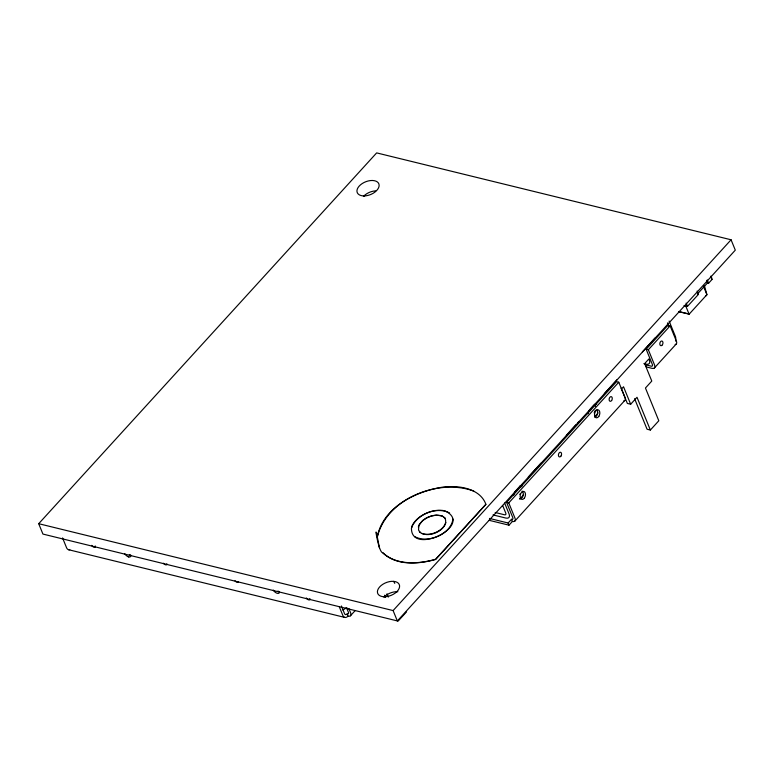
<?xml version="1.0" encoding="UTF-8"?>
<svg xmlns="http://www.w3.org/2000/svg" width="774" height="774" viewBox="0 0 774 774"><rect width="100%" height="100%" fill="white"/><g stroke="black" fill="none" stroke-linecap="round" stroke-linejoin="round"><path stroke-width="1.16" d="M443.87 517.1L444.982 518.212L442.312 516.035L436.255 515.058L431.476 515.861L426.774 517.729L422.71 520.428L418.85 525.333L418.541 530.064L420.456 532.676L419.344 531.564M420.379 532.483C429.638 539.236 449.907 528.439 444.905 518.019M411.449 528.139C411.023 556.622 475.381 524.801 444.76 510.792C436.497 509.069 427.877 511.682 420.901 516.132C417.341 518.59 414.08 521.676 412.232 525.652C411.217 528.574 411.4 529.019 412.31 525.836C418.918 513.307 437.494 506.525 449.636 513.017M414.603 536.566C427.712 543.851 450.884 534.437 452.954 519.054M377.373 536.343C383.517 507.164 415.154 491.616 442.225 487.214C458.189 484.988 479.996 488.065 485.898 504.338L435.656 559.467C418.415 564.159 396.743 566.084 382.753 552.742C377.789 552.839 372.362 509.573 379.376 547.76M377.451 536.527C386.865 498.224 439.168 478.09 473.775 491.103M442.312 516.035C433.943 513.21 421.23 518.425 418.328 526.997M421.927 533.547C430.305 536.372 443.018 531.158 445.921 522.585M705.917 295.891L706.923 294.681L704.369 285.635M38.7 523.698L376.657 152.894L731.072 239.776L735.3 250.147L397.343 620.951L393.105 610.58L38.7 523.698L42.928 534.07L398.117 621.106L406.563 611.837M350.409 615.814L355.16 610.609M382.753 552.742C396.162 565.417 418.453 564.236 435.578 559.273L485.898 504.338M393.105 610.58L731.072 239.776M528.274 477.065L540.949 463.162M566.297 435.346L575.798 424.916M577.385 423.185L578.971 421.443M604.32 393.637L616.994 379.724M642.333 351.918L655.007 338.015M489.468 518.425L508.112 523.001L511.488 519.286A2.912 1.48 42.3 0 0 512.804 517.651L506.564 502.365L616.568 381.669L618.774 382.211L625.005 397.488A5.834 2.97 42.3 0 1 623.786 400.884M646.145 349.219L648.341 349.761L654.581 365.047A5.834 2.97 42.3 0 1 651.96 368.327L646.454 366.982L645.564 364.796L651.069 366.15A2.912 1.48 42.3 0 0 652.376 364.506L646.145 349.219L667.943 325.303L670.139 325.844L676.379 341.131A5.834 2.97 42.3 0 1 675.151 344.517M698.138 293.211L707.504 282.945L708.607 283.216L711.983 279.511L711.296 276.279M684.032 305.546L687.476 306.388L698.467 294.343L697.132 291.063M506.564 502.365L508.77 502.906L618.774 382.211M648.341 349.761L670.139 325.844M519.838 498.959L522.547 495.999A5.834 3.667 -76.2 0 0 523.592 494.46M594.867 416.644L596.899 414.419A5.834 3.667 -76.2 0 0 597.944 412.89M621.425 389.09L623.534 386.768L630.665 404.241L637.002 397.285L650.363 430.034L658.809 420.766L645.448 388.016L651.785 381.06L644.655 363.596L648.883 358.962L649.328 360.055A7.285 3.706 42.3 0 1 646.048 364.157L643.852 363.625M489.187 520.322L509.002 525.178L512.378 521.473A5.834 2.97 42.3 0 0 515 518.183L508.77 502.906M514.797 521.144L624.802 400.448M654.369 367.998L676.166 344.082M393.637 581.361L395.262 581.622A11.658 6.85 -22.2 0 1 393.337 594.297A11.658 6.85 -22.2 0 1 377.402 591.733A11.658 6.85 -22.2 0 1 393.627 581.361L394.759 583.364M697.364 294.072L698.467 294.343M678.74 311.535L689.295 314.118L678.556 311.641M630.665 404.241L627.356 403.428L621.125 388.142M650.363 430.034L647.064 429.222L634.583 398.658M495.176 512.494L504.464 514.768A2.912 1.48 42.3 0 0 505.77 513.133L502.655 505.49M493.028 514.913L505.799 518.048A7.285 3.706 42.3 0 0 509.069 513.936L504.619 503.023M68.509 549.695L344.778 617.42M130.758 555.122A4.083 2.08 42.3 0 1 128.755 556.912L128.203 556.729A4.083 2.08 42.3 0 1 124.691 553.642M128.203 556.729L128.755 556.912M710.648 276.231L711.983 279.511M707.262 279.936L708.607 283.216M706.614 280.759L707.504 282.945M703.489 286.283L706.923 294.681L689.102 314.225L685.677 305.827M686.141 303.118L687.476 306.388M669.113 321.055L675.354 336.342A5.834 3.667 -76.2 0 1 675.509 341.005M667.43 322.913L668.765 326.183M667.614 323.929L668.475 326.038M511.488 519.286L512.378 521.473M508.112 523.001L509.002 525.178M386.971 593.822L388.316 597.093M384.562 595.196L385.452 597.373M348.842 608.49L350.622 612.853A5.834 2.97 42.3 0 1 348 616.143A5.834 3.667 -76.2 0 1 342.843 615.485L339.273 606.748M346.636 607.948L348.416 612.311A2.912 1.48 42.3 0 1 347.11 613.956A2.912 1.829 -76.2 0 1 344.527 613.627L341.411 605.984M347.11 613.956L348 616.143M62.568 537.93L66.574 547.76A5.834 3.667 -76.2 0 0 69.805 549.685M363.47 196.412A11.658 6.85 -22.2 0 1 375.613 190.868M383.933 597.247A11.658 6.85 -22.2 0 1 397.865 591.733M596.764 409.785A4.083 2.564 -76.2 0 1 597.451 413.935A4.083 2.564 -76.2 0 1 594.867 417.215M522.044 491.064A4.083 2.564 -76.2 0 1 523.001 495.863A4.083 2.564 -76.2 0 1 519.606 498.795M279.346 591.549A4.083 2.08 42.3 0 1 277.344 593.339A4.083 2.08 42.3 0 1 273.27 590.069M309.823 598.544A2.39 1.219 42.3 0 1 308.894 599.927A2.39 1.219 42.3 0 1 306.359 597.973M95.192 545.931A2.39 1.219 42.3 0 1 94.273 547.315A2.39 1.219 42.3 0 1 91.729 545.36M166.836 563.772A2.39 1.219 42.3 0 1 165.81 564.856A2.39 1.219 42.3 0 1 163.478 563.22M238.421 581.593A2.39 1.219 42.3 0 1 237.202 582.358A2.39 1.219 42.3 0 1 235.025 580.761M130.438 555.055A4.083 2.08 42.3 0 1 129.316 554.61M278.476 591.307A4.083 2.08 42.3 0 1 277.905 591.036M596.561 404.405A5.834 3.667 -76.2 0 0 593.329 405.682L589.952 409.398A5.834 3.667 -76.2 0 0 587.998 413.79M513.646 495.37A5.834 3.667 -76.2 0 1 515.6 490.968L518.977 487.262A5.834 3.667 -76.2 0 1 522.208 485.985M347.391 608.209A7.285 3.706 42.3 0 1 345.639 608.074A7.285 4.586 -76.2 0 1 342.408 609.777M594.384 404.26A5.834 3.667 -76.2 0 1 595.448 406.35M595.351 410.201A5.834 3.667 -76.2 0 1 594.151 412.9M520.031 485.84A5.834 3.667 -76.2 0 1 520.844 487.107M520.292 493.657A5.834 3.667 -76.2 0 1 519.799 494.48M364.699 195.909A11.658 6.85 -22.2 0 0 378.873 183.912A11.658 6.85 -22.2 0 0 360.539 184.793A11.658 6.85 -22.2 0 0 364.699 195.909M598.815 416.364A4.083 2.564 -76.2 0 0 598.186 409.852A4.083 2.564 -76.2 0 0 594.519 415.203A4.083 2.564 -76.2 0 0 598.815 416.364M611.654 400.477A2.39 1.509 -76.2 0 0 611.286 396.656A2.39 1.509 -76.2 0 0 609.138 399.79A2.39 1.509 -76.2 0 0 611.654 400.477M524.462 497.943A4.083 2.564 -76.2 0 0 523.834 491.432A4.083 2.564 -76.2 0 0 520.167 496.782A4.083 2.564 -76.2 0 0 524.462 497.943M560.957 456.099A2.39 1.509 -76.2 0 0 560.589 452.277A2.39 1.509 -76.2 0 0 558.441 455.412A2.39 1.509 -76.2 0 0 560.957 456.099M662.351 344.856A2.39 1.509 -76.2 0 0 661.973 341.034A2.39 1.509 -76.2 0 0 659.825 344.169A2.39 1.509 -76.2 0 0 662.351 344.856"/></g></svg>
